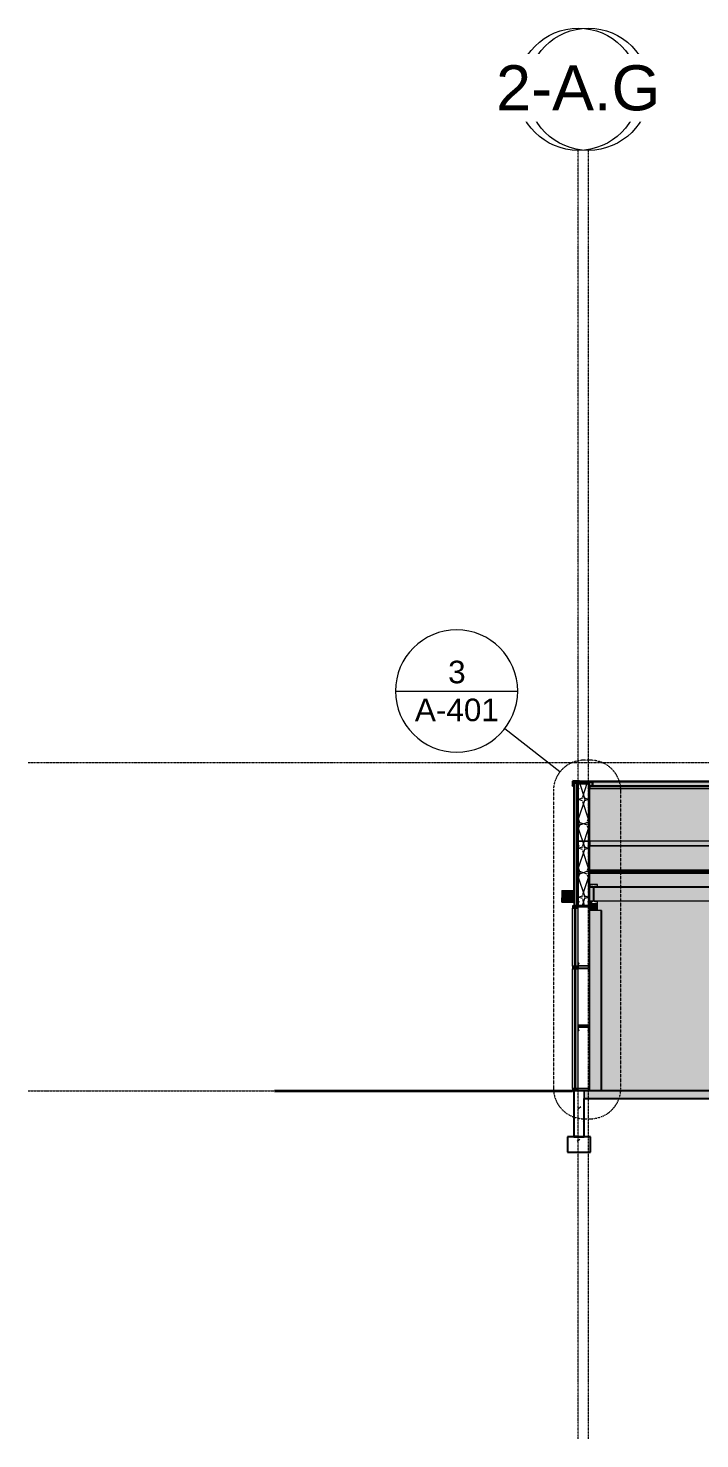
# Model space of a CAD drawing. Header units: inches. Extents: x -23227 to -2744, y -314 to 853.
# Drawn here: x -23227 to -22700, y -273 to 835 of the extents above; entities that cross this region are included whole.
import ezdxf

# ---------------------------------------------------------------- set-up
doc = ezdxf.new("R2010")
doc.units = ezdxf.units.IN
doc.header["$MEASUREMENT"] = 0
for name, pattern in [('Dash Dot 3_16_', [0.3125, 0.1875, -0.0625, 0, -0.0625]), ('Grid Line 1_2_', [0.875, 0.5, -0.125, 0.125, -0.125]), ('Grid Line 1_2__2_', [0.875, 0.5, -0.125, 0.125, -0.125])]:
    doc.linetypes.add(name, pattern=pattern)
for name, color, linetype, lineweight in [('A-ANNO-SYMB', 150, 'Continuous', 9), ('A-CLNG', 13, 'Continuous', 9), ('A-CLNG-PATT', 13, 'Continuous', 9), ('A-FLOR', 192, 'Continuous', 9), ('A-FLOR-LEVL', 51, 'Continuous', 9), ('A-FLOR-MCUT', 51, 'Continuous', 9), ('A-GLAZ-CURT', 52, 'Continuous', 9), ('A-GLAZ-CWMG', 51, 'Continuous', 9), ('A-ROOF', 132, 'Continuous', 9), ('A-ROOF-OTLN', 132, 'Continuous', 9), ('A-WALL', 113, 'Continuous', 9), ('A-WALL-PATT', 111, 'Continuous', 25), ('C-TOPO', 7, 'Continuous', 9), ('I-WALL', 2, 'Continuous', 9), ('L-SITE-WALL', 31, 'Continuous', 9), ('S-BEAM', 12, 'Continuous', 9), ('S-COLS', 52, 'Continuous', 9), ('S-FNDN', 32, 'Continuous', 9), ('S-GRID', 1, 'Continuous', 9), ('S-GRID-IDEN', 1, 'Continuous', 9)]:
    doc.layers.add(name, color=color, linetype=linetype, lineweight=lineweight)
doc.styles.add('Arial_1', font='arial.ttf', dxfattribs={"height": 35.407186})
doc.styles.add('Arial_2', font='arial.ttf', dxfattribs={"height": 17.703593})
pattern_1 = [(50, (-21811.89, 94.61), (55.0854, -4.8198), [5.76, -63.36]), (355, (-21811.89, 94.61), (-10.6557, 57.7685), [4.608, -50.688]), (100.451, (-21807.3, 94.21), (44.4295, 52.9487), [4.895, -53.848]), (46.184, (-21811.89, 109.97), (81.9644, -12.712), [8.64, -95.04]), (96.636, (-21805.06, 108.91), (71.7815, 74.8124), [7.343, -80.772]), (351.184, (-21811.89, 109.97), (71.782, 74.8124), [6.912, -76.032]), (21, (-21804.21, 106.13), (45.842, -30.9215), [5.76, -63.36]), (326, (-21804.21, 106.13), (18.687, 55.6915), [4.608, -50.688]), (71.451, (-21800.39, 103.553), (64.529, 24.77), [4.895, -53.848]), (37.5, (-21811.89, 94.61), (0.9339, 25.5668), [2.534, -47.539, 2.534, -48.922, -50.88]), (37.5, (-21811.89, 94.61), (0.9339, 25.5668), [-101.53, 2.534, -48.346]), (7.5, (-21811.89, 94.61), (20.20404, 30.2913), [2.534, -26.803, 2.534, -46.387, -19.392]), (7.5, (-21811.89, 94.61), (20.20404, 30.2913), [-78.259, 2.534, -16.858]), (327.5, (-21829.017, 94.61), (40.9978, -1.7324), [2.534, -16.666, 2.534, -57.37, -79.488]), (327.5, (-21829.017, 94.61), (40.9978, -1.7324), [-79.104, 2.534, -76.954]), (317.5, (-21836.697, 94.61), (44.7889, 7.6878), [2.534, -22.426, 2.534, -37.248, -56.448]), (317.5, (-21836.697, 94.61), (44.7889, 7.6878), [-64.742, 2.534, -53.914])]
pattern_2 = [(161.57, (-21810.93, 95.57), (-7.6802237, -0.0009796), [0, -54.643, 6.067, 0]), (18.43, (-21812.85, 95.57), (-7.6802237, 0.0009796), [0, -54.643, 6.067, 0]), (108.43, (-21810.93, 95.57), (3.838295, -19.2013653), [18.211, -42.499]), (71.57, (-21812.85, 95.57), (3.838295, 19.2013653), [18.211, -42.499])]
pattern_3 = [(45, (-21811.89, 94.61), (-19.007, 19.007), []), (45, (-21811.89, 123.41), (-19.007, 19.007), [])]

# ---------------------------------------------------------------- blocks, each defined once
blk = doc.blocks.new('Locker Rooms and Restrooms_rvt-1-Section 15')
at = {"layer": 'A-FLOR-LEVL', "linetype": 'Grid Line 1_2__2_'}
blk.add_line((-23227.4, 0), (-20361.6, 0), dxfattribs=at)
blk = doc.blocks.new('Struct_Xcel_Sports Complex_rvt-1-Section 15')
at = {"layer": 'A-FLOR'}
blk.add_hatch(color=254, dxfattribs=at).paths.add_polyline_path([(-22790.8, -6), (-20899.6, -6), (-20899.6, 0), (-22790.8, 0), (-22790.8, -1.6)], flags=0)
at = {"layer": 'A-WALL-PATT', "lineweight": 9}
h = blk.add_hatch(dxfattribs=at)
h.set_pattern_fill('FP_8', color=250, style=0, pattern_type=2)
h.set_pattern_definition(pattern_1)
h.paths.add_polyline_path([(-22790.8, -36), (-22790.8, 0), (-22798.8, 0), (-22798.8, -36)], flags=0)
at = {"layer": 'S-FNDN'}
h = blk.add_hatch(dxfattribs=at)
h.set_pattern_fill('FP_8', color=256, style=0, pattern_type=2)
h.set_pattern_definition(pattern_1)
h.paths.add_polyline_path([(-22803.8, -48), (-22785.8, -48), (-22785.8, -36), (-22803.8, -36)], flags=0)
at = {"layer": 'A-FLOR', "color": 10, "lineweight": 25}
for p, q in [((-20899.6, 0), (-22790.8, 0)), ((-22790.8, -6), (-20899.6, -6))]:
    blk.add_line(p, q, dxfattribs=at)
at = {"layer": 'A-FLOR-MCUT', "color": 250}
blk.add_line((-22790.8, 0), (-22790.8, -6), dxfattribs=at)
at = {"layer": 'A-WALL', "color": 250}
blk.add_line((-22790.8, -6), (-22790.8, 0), dxfattribs=at)
at = {"layer": 'L-SITE-WALL', "color": 10, "lineweight": 25}
for p, q in [((-22790.8, 0), (-22798.8, 0)), ((-22798.8, 0), (-22798.8, -36)), ((-22790.8, -36), (-22790.8, -6)), ((-22798.8, -36), (-22790.8, -36))]:
    blk.add_line(p, q, dxfattribs=at)
at = {"layer": 'S-FNDN', "color": 10, "lineweight": 25}
for p, q in [((-22785.8, -36), (-22803.8, -36)), ((-22803.8, -36), (-22803.8, -48)), ((-22785.8, -48), (-22785.8, -36)), ((-22803.8, -48), (-22785.8, -48))]:
    blk.add_line(p, q, dxfattribs=at)
blk = doc.blocks.new('Girt_C - 8_D-1253505-Section 15')
at = {"layer": 'S-BEAM'}
h = blk.add_hatch(color=256, dxfattribs=at)
h.paths.add_polyline_path([(-22794.7, 47.6), (-22794.7, 47.7), (-22795.2, 48.1), (-22795.2, 51.4), (-22795.3, 51.4), (-22795.3, 48.1)], flags=0)
h.paths.add_polyline_path([(-22787.9, 47.6), (-22787.3, 48.1), (-22787.3, 51.4), (-22787.4, 51.4), (-22787.4, 48.1), (-22787.9, 47.7)], flags=0)
h.paths.add_polyline_path([(-22795.1, 51.4), (-22787.5, 51.4), (-22787.5, 51.6), (-22795.1, 51.6)], flags=0)
at = {"layer": 'S-BEAM', "lineweight": 15}
for p, q in [((-22795.3, 51.4), (-22795.3, 48.1)), ((-22795.3, 48.1), (-22794.7, 47.6)), ((-22795.2, 48.1), (-22795.2, 51.4)), ((-22794.7, 47.7), (-22795.2, 48.1)), ((-22787.5, 51.6), (-22795.1, 51.6)), ((-22795.1, 51.4), (-22787.5, 51.4)), ((-22794.7, 47.6), (-22794.7, 47.7)), ((-22787.4, 48.1), (-22787.9, 47.7)), ((-22787.9, 47.6), (-22787.3, 48.1)), ((-22787.9, 47.7), (-22787.9, 47.6)), ((-22787.4, 51.4), (-22787.4, 48.1)), ((-22787.3, 48.1), (-22787.3, 51.4))]:
    blk.add_line(p, q, dxfattribs=at)
for centre, radius, start, end in [((-22795.1, 51.4), 0.188, 90, 180), ((-22795.1, 51.4), 0.0782, 90, 176.9576), ((-22787.5, 51.4), 0.188, 0, 90), ((-22787.5, 51.4), 0.0782, 2.1227, 90)]:
    blk.add_arc(centre, radius, start, end, dxfattribs=at)
blk = doc.blocks.new('Girt_C - 8_D-1253506-Section 15')
at = {"layer": 'S-BEAM'}
h = blk.add_hatch(dxfattribs=at)
h.set_pattern_fill('FP_1', color=256, style=0, pattern_type=2)
h.set_pattern_definition(pattern_3)
h.paths.add_polyline_path([(-22795.1, 96.3), (-22787.5, 96.3), (-22787.5, 96.4), (-22795.1, 96.4)], flags=0)
h.paths.add_polyline_path([(-22787.4, 96.5), (-22787.3, 96.5), (-22787.3, 99.8), (-22787.9, 100.3), (-22787.9, 100.2), (-22787.4, 99.8)], flags=0)
h.paths.add_polyline_path([(-22795.2, 96.5), (-22795.2, 99.8), (-22794.7, 100.2), (-22794.7, 100.3), (-22795.3, 99.8), (-22795.3, 96.5)], flags=0)
at = {"layer": 'S-BEAM', "lineweight": 15}
for p, q in [((-22794.7, 100.3), (-22795.3, 99.8)), ((-22795.3, 99.8), (-22795.3, 96.5)), ((-22795.2, 99.8), (-22794.7, 100.2)), ((-22795.2, 96.5), (-22795.2, 99.8)), ((-22794.7, 100.2), (-22794.7, 100.3)), ((-22787.3, 99.8), (-22787.9, 100.3)), ((-22787.9, 100.3), (-22787.9, 100.2)), ((-22787.9, 100.2), (-22787.4, 99.8)), ((-22787.4, 99.8), (-22787.4, 96.5)), ((-22787.3, 96.5), (-22787.3, 99.8)), ((-22787.5, 96.4), (-22795.1, 96.4)), ((-22795.1, 96.3), (-22787.5, 96.3))]:
    blk.add_line(p, q, dxfattribs=at)
for centre, radius, start, end in [((-22795.1, 96.5), 0.188, 180, 270), ((-22795.1, 96.5), 0.0782, 182.1227, 270), ((-22787.5, 96.5), 0.188, 270, 0), ((-22787.5, 96.5), 0.0782, 270, 356.9576)]:
    blk.add_arc(centre, radius, start, end, dxfattribs=at)
blk = doc.blocks.new('W-Wide Flange - 1_-5_-1341919-Section 15')
at = {"layer": 'S-BEAM'}
h = blk.add_hatch(dxfattribs=at)
h.set_pattern_fill('FP_1', color=256, style=0, pattern_type=2)
h.set_pattern_definition(pattern_3)
h.paths.add_polyline_path([(-22780.3, 147.2), (-22780.3, 148.6), (-22782.3, 148.6), (-22782.6, 148.8), (-22782.8, 149.1), (-22782.9, 149.5), (-22782.9, 160.2), (-22782.7, 160.5), (-22782.4, 160.8), (-22782, 160.9), (-22780.3, 160.9), (-22780.3, 162.2), (-22786.3, 162.2), (-22786.3, 160.9), (-22784.4, 160.8), (-22784, 160.7), (-22783.8, 160.4), (-22783.7, 160), (-22783.7, 149.3), (-22783.9, 148.9), (-22784.2, 148.7), (-22784.6, 148.6), (-22786.3, 148.6), (-22786.3, 147.2), (-22782.3, 147.2)], flags=0)
for points in [[(-22780.3, 141.8), (-22780.3, 147.2), (-22786.3, 147.2), (-22786.3, 141.8), (-22782.3, 141.8)], [(-22783.7, 149.1), (-22783.7, 149.5), (-22783.8, 149.2)], [(-22782.9, 149.1), (-22782.8, 149.3), (-22782.9, 149.2)]]:
    blk.add_hatch(color=256, dxfattribs=at).paths.add_polyline_path(points, flags=0)
at = {"layer": 'S-BEAM', "lineweight": 15}
for p, q in [((-22780.3, 162.2), (-22786.3, 162.2)), ((-22786.3, 162.2), (-22786.3, 160.9)), ((-22786.3, 160.9), (-22784.6, 160.9)), ((-22783.7, 160), (-22783.7, 149.5)), ((-22782.9, 149.5), (-22782.9, 160)), ((-22782, 160.9), (-22780.3, 160.9)), ((-22780.3, 160.9), (-22780.3, 162.2)), ((-22784.6, 148.6), (-22786.3, 148.6)), ((-22786.3, 148.6), (-22786.3, 147.2)), ((-22786.3, 147.2), (-22780.3, 147.2)), ((-22780.3, 148.6), (-22782, 148.6)), ((-22780.3, 147.2), (-22780.3, 148.6))]:
    blk.add_line(p, q, dxfattribs=at)
at = {"layer": 'S-BEAM'}
for p, q in [((-22786.3, 141.8), (-22786.3, 147.2)), ((-22780.3, 141.8), (-22780.3, 147.2))]:
    blk.add_line(p, q, dxfattribs=at)
at = {"layer": 'S-BEAM', "lineweight": 15, "flags": 128}
for points in [[(-22784.6, 160.9), (-22784.4, 160.8), (-22784.2, 160.8), (-22784, 160.7), (-22783.9, 160.5), (-22783.8, 160.4), (-22783.7, 160.2), (-22783.7, 160)], [(-22782.9, 160), (-22782.9, 160.2), (-22782.8, 160.4), (-22782.7, 160.5), (-22782.6, 160.7), (-22782.4, 160.8), (-22782.2, 160.8), (-22782, 160.9)], [(-22783.7, 149.5), (-22783.7, 149.3), (-22783.8, 149.1), (-22783.9, 148.9), (-22784, 148.8), (-22784.2, 148.7), (-22784.4, 148.6), (-22784.6, 148.6)], [(-22782, 148.6), (-22782.2, 148.6), (-22782.4, 148.7), (-22782.6, 148.8), (-22782.7, 148.9), (-22782.8, 149.1), (-22782.9, 149.3), (-22782.9, 149.5)]]:
    blk.add_lwpolyline(points, dxfattribs=at)
blk = doc.blocks.new('Girt_C - 8_D-1355455-Section 15')
at = {"layer": 'S-BEAM'}
h = blk.add_hatch(color=256, dxfattribs=at)
h.paths.add_polyline_path([(-22353.2, 237.8), (-22352.6, 237.8), (-22352.6, 240), (-22353.2, 239.5), (-22541.1, 239.5), (-22541.1, 237.8), (-22354.8, 237.8)], flags=0)
h.paths.add_polyline_path([(-22545, 237.8), (-22545, 237.8), (-22545, 239.5), (-22786.1, 239.5), (-22786.1, 237.8), (-22549.9, 237.8)], flags=0)
h = blk.add_hatch(color=256, dxfattribs=at)
h.paths.add_polyline_path([(-22375.6, 237.3), (-22352.6, 237.3), (-22352.6, 237.8), (-22541.1, 237.8), (-22541.1, 237.3), (-22414.3, 237.3)], flags=0)
h.paths.add_polyline_path([(-22545, 237.3), (-22545, 237.3), (-22545, 237.8), (-22786.1, 237.8), (-22786.1, 237.3), (-22549.9, 237.3)], flags=0)
for p, q in [((-22786.1, 237.8), (-22786.1, 239.5)), ((-22786.1, 237.3), (-22786.1, 237.8)), ((-22786.1, 237.8), (-22545, 237.8)), ((-22545, 237.3), (-22786.1, 237.3)), ((-22541.1, 237.8), (-22352.6, 237.8)), ((-22352.6, 237.3), (-22541.1, 237.3)), ((-22352.6, 241.3), (-22352.6, 241.1)), ((-22352.6, 241.1), (-22352.6, 237.8)), ((-22352.6, 237.8), (-22352.6, 237.3))]:
    blk.add_line(p, q, dxfattribs=at)
blk = doc.blocks.new('Girt_C - 8_D-1253513-Section 15')
at = {"layer": 'S-BEAM', "lineweight": 15}
for p, q in [((-22795.3, 241.1), (-22795.3, 237.8)), ((-22795.3, 237.8), (-22794.7, 237.3)), ((-22795.2, 237.8), (-22795.2, 241.1)), ((-22794.7, 237.4), (-22795.2, 237.8)), ((-22787.5, 241.3), (-22795.1, 241.3)), ((-22795.1, 241.2), (-22787.5, 241.2)), ((-22794.7, 237.3), (-22794.7, 237.4)), ((-22787.4, 237.8), (-22787.9, 237.4)), ((-22787.9, 237.3), (-22787.3, 237.8)), ((-22787.9, 237.4), (-22787.9, 237.3)), ((-22787.4, 241.1), (-22787.4, 237.8)), ((-22787.3, 237.8), (-22787.3, 241.1))]:
    blk.add_line(p, q, dxfattribs=at)
for centre, radius, start, end in [((-22795.1, 241.1), 0.188, 90, 180), ((-22795.1, 241.1), 0.0782, 90, 177.8773), ((-22787.5, 241.1), 0.188, 0, 90), ((-22787.5, 241.1), 0.0782, 3.0424, 90)]:
    blk.add_arc(centre, radius, start, end, dxfattribs=at)
blk = doc.blocks.new('Girt_C - 8_D-1253527-Section 15')
at = {"layer": 'S-BEAM'}
h = blk.add_hatch(dxfattribs=at)
h.set_pattern_fill('FP_1', color=256, style=0, pattern_type=2)
h.set_pattern_definition(pattern_3)
h.paths.add_polyline_path([(-22787.5, 144.7), (-22787.5, 144.8), (-22795.1, 144.8), (-22795.1, 144.7)], flags=0)
h.paths.add_polyline_path([(-22795.2, 144.9), (-22795.2, 148.1), (-22794.7, 148.6), (-22794.7, 148.7), (-22795.3, 148.2), (-22795.3, 144.9)], flags=0)
h.paths.add_polyline_path([(-22787.4, 144.9), (-22787.3, 144.9), (-22787.3, 148.2), (-22787.9, 148.7), (-22787.9, 148.6), (-22787.4, 148.1), (-22787.4, 144.9)], flags=0)
at = {"layer": 'S-BEAM', "lineweight": 15}
for p, q in [((-22794.7, 148.7), (-22795.3, 148.2)), ((-22795.3, 148.2), (-22795.3, 144.9)), ((-22795.2, 148.1), (-22794.7, 148.6)), ((-22795.2, 144.9), (-22795.2, 148.1)), ((-22787.5, 144.8), (-22795.1, 144.8)), ((-22795.1, 144.7), (-22787.5, 144.7)), ((-22794.7, 148.6), (-22794.7, 148.7)), ((-22787.3, 148.2), (-22787.9, 148.7)), ((-22787.9, 148.7), (-22787.9, 148.6)), ((-22787.9, 148.6), (-22787.4, 148.1)), ((-22787.4, 148.1), (-22787.4, 144.9)), ((-22787.3, 144.9), (-22787.3, 148.2))]:
    blk.add_line(p, q, dxfattribs=at)
for centre, radius, start, end in [((-22795.1, 144.9), 0.187, 180, 270), ((-22795.1, 144.9), 0.0782, 183.0424, 270), ((-22787.5, 144.9), 0.0782, 270, 357.8773), ((-22787.5, 144.9), 0.188, 270, 0)]:
    blk.add_arc(centre, radius, start, end, dxfattribs=at)
blk = doc.blocks.new('Girt_C - 8_D-V6-Section 15')
at = {"layer": 'S-BEAM', "lineweight": 15}
for p, q in [((-22795.3, 196.1), (-22795.3, 192.8)), ((-22795.3, 192.8), (-22794.7, 192.3)), ((-22795.2, 192.8), (-22795.2, 196.1)), ((-22794.7, 192.4), (-22795.2, 192.8)), ((-22787.5, 196.3), (-22795.1, 196.3)), ((-22795.1, 196.2), (-22787.5, 196.2)), ((-22794.7, 192.3), (-22794.7, 192.4)), ((-22787.4, 192.8), (-22787.9, 192.4)), ((-22787.9, 192.3), (-22787.3, 192.8)), ((-22787.9, 192.4), (-22787.9, 192.3)), ((-22787.4, 196.1), (-22787.4, 192.8)), ((-22787.3, 192.8), (-22787.3, 196.1))]:
    blk.add_line(p, q, dxfattribs=at)
for centre, radius, start, end in [((-22795.1, 196.1), 0.188, 90, 180), ((-22795.1, 196.1), 0.0782, 90, 177.8773), ((-22787.5, 196.1), 0.188, 0, 90), ((-22787.5, 196.1), 0.0782, 3.0424, 90)]:
    blk.add_arc(centre, radius, start, end, dxfattribs=at)
blk = doc.blocks.new('Girt_C - 8_D-V7-Section 15')
at = {"layer": 'S-BEAM'}
h = blk.add_hatch(color=256, dxfattribs=at)
h.paths.add_polyline_path([(-22375.6, 196.1), (-22352.6, 196.1), (-22352.6, 196.3), (-22425.5, 196.3), (-22425.5, 196.1), (-22414.3, 196.1)], flags=0)
h.paths.add_polyline_path([(-22549.9, 196.1), (-22545, 196.2), (-22545, 196.3), (-22786.1, 196.3), (-22786.1, 196.1), (-22569.2, 196.1)], flags=0)
h.paths.add_polyline_path([(-22485, 196.1), (-22485, 196.3), (-22541.1, 196.2), (-22541.1, 196.1), (-22491.8, 196.1)], flags=0)
h = blk.add_hatch(color=256, dxfattribs=at)
h.paths.add_polyline_path([(-22375.6, 192.8), (-22352.6, 192.8), (-22352.6, 196.1), (-22425.5, 196.1), (-22425.5, 192.8), (-22414.3, 192.8)], flags=0)
h.paths.add_polyline_path([(-22545, 192.8), (-22545, 196.1), (-22786.1, 196.1), (-22786.1, 192.8), (-22545, 192.8)], flags=0)
h.paths.add_polyline_path([(-22541.1, 192.8), (-22485, 192.8), (-22485, 196.1), (-22541.1, 196.1), (-22541.1, 193.7)], flags=0)
h = blk.add_hatch(color=256, dxfattribs=at)
h.paths.add_polyline_path([(-22352.6, 192.3), (-22352.6, 192.8), (-22425.5, 192.8), (-22425.5, 192.3), (-22356.2, 192.3)], flags=0)
h.paths.add_polyline_path([(-22545, 192.3), (-22545, 192.3), (-22545, 192.8), (-22786.1, 192.8), (-22786.1, 192.3), (-22549.9, 192.3)], flags=0)
h.paths.add_polyline_path([(-22541.1, 192.3), (-22485, 192.3), (-22485, 192.8), (-22541.1, 192.8)], flags=0)
for p, q in [((-22545, 196.3), (-22786.1, 196.3)), ((-22786.1, 196.1), (-22786.1, 196.3)), ((-22786.1, 192.8), (-22786.1, 196.1)), ((-22786.1, 192.3), (-22786.1, 192.8)), ((-22786.1, 192.8), (-22545, 192.8)), ((-22545, 192.3), (-22786.1, 192.3)), ((-22485, 196.3), (-22541.1, 196.3)), ((-22541.1, 192.8), (-22485, 192.8)), ((-22485, 192.3), (-22541.1, 192.3)), ((-22352.6, 196.3), (-22425.5, 196.3)), ((-22425.5, 192.8), (-22352.6, 192.8)), ((-22352.6, 192.3), (-22425.5, 192.3)), ((-22352.6, 196.3), (-22352.6, 196.1)), ((-22352.6, 196.1), (-22352.6, 192.8)), ((-22352.6, 192.8), (-22352.6, 192.3))]:
    blk.add_line(p, q, dxfattribs=at)
blk = doc.blocks.new('Rectangular Mullion - Exterior 2_ x 4_5_-1142352-Section 15')
at = {"layer": 'A-GLAZ-CWMG'}
h = blk.add_hatch(color=256, dxfattribs=at)
h.paths.add_polyline_path([(-22799.9, 98), (-22798.2, 98), (-22798.2, 143.5), (-22799.9, 143.5), (-22799.9, 115.6)], flags=0)
h.paths.add_polyline_path([(-22797.2, 98), (-22795.4, 98), (-22795.4, 143.5), (-22797.2, 143.5), (-22797.2, 115.6)], flags=0)
blk.add_hatch(color=256, dxfattribs=at).paths.add_polyline_path([(-22797.2, 98), (-22797.2, 143.5), (-22798.2, 143.5), (-22798.2, 98)], flags=0)
for p, q in [((-22799.9, 143.5), (-22798.2, 143.5)), ((-22799.9, 98), (-22799.9, 143.5)), ((-22798.2, 143.5), (-22797.2, 143.5)), ((-22797.2, 143.5), (-22795.4, 143.5)), ((-22795.4, 98), (-22795.4, 143.5))]:
    blk.add_line(p, q, dxfattribs=at)
blk = doc.blocks.new('Rectangular Mullion - Exterior 2_ x 4_5_-1142353-Section 15')
at = {"layer": 'A-GLAZ-CWMG'}
h = blk.add_hatch(color=256, dxfattribs=at)
h.paths.add_polyline_path([(-22799.9, 2), (-22798.2, 2), (-22798.2, 96), (-22799.9, 96), (-22799.9, 76.6)], flags=0)
h.paths.add_polyline_path([(-22795.4, 2), (-22795.4, 96), (-22797.2, 96), (-22797.2, 2)], flags=0)
blk.add_hatch(color=256, dxfattribs=at).paths.add_polyline_path([(-22798.2, 2), (-22797.2, 2), (-22797.2, 96), (-22798.2, 96), (-22798.2, 76.6)], flags=0)
for p, q in [((-22799.9, 2), (-22799.9, 96)), ((-22795.4, 2), (-22795.4, 96)), ((-22798.2, 2), (-22799.9, 2)), ((-22797.2, 2), (-22798.2, 2)), ((-22795.4, 2), (-22797.2, 2))]:
    blk.add_line(p, q, dxfattribs=at)
blk = doc.blocks.new('Rectangular Mullion - Exterior 2_ x 4_5_-1060761-Section 15')
at = {"layer": 'A-GLAZ-CWMG'}
blk.add_hatch(color=256, dxfattribs=at).paths.add_polyline_path([(-22799.9, 143.5), (-22795.4, 143.5), (-22795.4, 145.5), (-22799.9, 145.5), (-22799.9, 144.9)], flags=0)
at = {"layer": 'A-GLAZ-CWMG', "lineweight": 13}
for p, q in [((-22799.9, 145.5), (-22799.9, 143.5)), ((-22795.4, 145.5), (-22799.9, 145.5)), ((-22795.4, 143.5), (-22795.4, 145.5)), ((-22799.9, 143.5), (-22795.4, 143.5))]:
    blk.add_line(p, q, dxfattribs=at)
blk = doc.blocks.new('System Panel - Exterior Glazing-827454-Section 15')
at = {"layer": 'A-GLAZ-CURT', "transparency": 33554649}
blk.add_hatch(color=256, dxfattribs=at).paths.add_polyline_path([(-22797.2, 2), (-22797.2, 96), (-22798.2, 96), (-22798.2, 2)], flags=0)
at = {"layer": 'A-GLAZ-CURT'}
for p, q in [((-22798.2, 96), (-22798.2, 2)), ((-22797.2, 96), (-22798.2, 96)), ((-22798.2, 96), (-22798.2, 2)), ((-22797.2, 96), (-22798.2, 96)), ((-22797.2, 2), (-22797.2, 96)), ((-22797.2, 2), (-22797.2, 96)), ((-22798.2, 2), (-22797.2, 2)), ((-22798.2, 2), (-22797.2, 2))]:
    blk.add_line(p, q, dxfattribs=at)
blk = doc.blocks.new('System Panel - Exterior Glazing-1142349-Section 15')
at = {"layer": 'A-GLAZ-CURT', "transparency": 33554649}
blk.add_hatch(color=256, dxfattribs=at).paths.add_polyline_path([(-22798.2, 98), (-22797.2, 98), (-22797.2, 143.5), (-22798.2, 143.5), (-22798.2, 115.6)], flags=0)
at = {"layer": 'A-GLAZ-CURT'}
for p, q in [((-22798.2, 143.5), (-22798.2, 98)), ((-22797.2, 143.5), (-22798.2, 143.5)), ((-22798.2, 143.5), (-22798.2, 98)), ((-22797.2, 143.5), (-22798.2, 143.5)), ((-22797.2, 98), (-22797.2, 143.5)), ((-22797.2, 98), (-22797.2, 143.5)), ((-22798.2, 98), (-22797.2, 98)), ((-22798.2, 98), (-22797.2, 98))]:
    blk.add_line(p, q, dxfattribs=at)
blk = doc.blocks.new('Rectangular Mullion - Exterior 2_ x 4_5_-1060760-Section 15')
at = {"layer": 'A-GLAZ-CWMG'}
blk.add_hatch(color=256, dxfattribs=at).paths.add_polyline_path([(-22799.9, 0), (-22795.4, 0), (-22795.4, 2), (-22799.9, 2)], flags=0)
at = {"layer": 'A-GLAZ-CWMG', "lineweight": 13}
for p, q in [((-22799.9, 2), (-22799.9, 0)), ((-22795.4, 2), (-22799.9, 2)), ((-22799.9, 0), (-22795.4, 0)), ((-22795.4, 0), (-22795.4, 2))]:
    blk.add_line(p, q, dxfattribs=at)
blk = doc.blocks.new('Rectangular Mullion - Exterior 2_ x 4_5_-1140453-Section 15')
at = {"layer": 'A-GLAZ-CWMG'}
blk.add_hatch(color=256, dxfattribs=at).paths.add_polyline_path([(-22799.9, 96), (-22795.4, 96), (-22795.4, 98), (-22799.9, 98), (-22799.9, 96.1)], flags=0)
at = {"layer": 'A-GLAZ-CWMG', "lineweight": 13}
for p, q in [((-22799.9, 98), (-22799.9, 96)), ((-22795.4, 98), (-22799.9, 98)), ((-22799.9, 96), (-22795.4, 96)), ((-22795.4, 96), (-22795.4, 98))]:
    blk.add_line(p, q, dxfattribs=at)
blk = doc.blocks.new('Section - Callout Head-19020-Section 15')
at = {"layer": 'A-ANNO-SYMB'}
blk.add_line((-22938.9, 314.1), (-22842.9, 314.1), dxfattribs=at)
for start, end in [(0, 180), (180, 360)]:
    blk.add_arc((-22890.9, 314.1), 48, start, end, dxfattribs=at)
blk = doc.blocks.new('Grid - Grid Head - Circle-14747-Section 15')
at = {"layer": 'S-GRID-IDEN'}
blk.add_circle((-21143.8, 786.7), 48, dxfattribs=at)

msp = doc.modelspace()

# ---------------------------------------------------------------- hatches: boundary and pattern name
at = {"layer": 'A-CLNG-PATT'}
h = msp.add_hatch(dxfattribs=at)
h.set_pattern_fill('FP_3', color=256, style=0, pattern_type=2)
h.set_pattern_definition(pattern_2)
h.paths.add_polyline_path([(-21872.01223, 160.3484), (-20900.30281, 160.3484), (-20900.30281, 171.60816), (-22786.55281, 171.60816), (-22786.55281, 160.3484), (-21891.3791, 160.3484)], flags=0)
at = {"layer": 'A-CLNG-PATT', "lineweight": 5}
h = msp.add_hatch(color=256, dxfattribs=at)
h.paths.add_polyline_path([(-20907.55281, 144.98242), (-20907.55281, 145.44076), (-20905.55281, 145.44076), (-20905.55281, 148.57872), (-20903.61977, 148.60106), (-20903.2629, 148.77306), (-20903.01412, 149.08822), (-20903.01595, 160.3484), (-21143.34551, 160.3484), (-21143.33985, 145.63867), (-21138.80281, 145.63867), (-21138.80281, 145.05208), (-20908.05281, 144.98242)], flags=0)
h.paths.add_polyline_path([(-22103.80281, 145.05208), (-21872.55281, 145.05208), (-21872.55281, 145.63867), (-21868.01576, 145.66098), (-21868.01595, 160.3484), (-22108.34551, 160.3484), (-22108.33985, 145.63867), (-22103.80281, 145.63867)], flags=0)
h.paths.add_polyline_path([(-22356.05281, 145.05208), (-22356.05281, 145.65951), (-22350.51576, 145.68178), (-22350.51595, 160.3484), (-22542.59551, 160.3484), (-22542.59151, 149.27409), (-22540.67781, 149.27409), (-22540.67781, 145.63867), (-22538.05281, 145.63867), (-22538.05281, 145.05208), (-22356.1841, 145.05208)], flags=0)
h.paths.add_polyline_path([(-21484.67473, 145.05208), (-21390.05281, 145.05208), (-21390.05281, 145.63867), (-21385.51576, 145.66098), (-21385.51595, 160.3484), (-21524.67781, 160.3484), (-21524.67781, 145.05208), (-21523.40848, 145.05208)], flags=0)
h.paths.add_polyline_path([(-21380.05281, 145.05208), (-21148.80281, 145.05208), (-21148.80281, 145.63867), (-21144.26576, 145.66098), (-21144.26595, 160.3484), (-21384.59551, 160.3484), (-21384.58985, 145.63867), (-21380.05281, 145.63867)], flags=0)
h.paths.add_polyline_path([(-21529.42781, 145.05208), (-21529.42781, 160.3484), (-21625.84551, 160.3484), (-21625.83985, 145.63867), (-21621.30281, 145.63867), (-21621.30281, 145.05208), (-21562.14223, 145.05208)], flags=0)
h.paths.add_polyline_path([(-21862.55281, 145.05208), (-21631.30281, 145.05208), (-21631.30281, 145.63867), (-21626.76576, 145.66098), (-21626.76595, 160.3484), (-21867.09551, 160.3484), (-21867.08985, 145.63867), (-21862.55281, 145.63867)], flags=0)
h.paths.add_polyline_path([(-22344.05281, 145.05208), (-22113.80281, 145.05208), (-22113.80281, 145.63867), (-22109.26576, 145.66098), (-22109.26595, 160.3484), (-22349.59551, 160.3484), (-22349.58985, 145.65951), (-22344.05281, 145.65951)], flags=0)
h.paths.add_polyline_path([(-20900.30281, 148.57872), (-20900.30281, 160.3484), (-20902.09551, 160.3484), (-20902.03292, 148.9926), (-20901.84272, 148.77306), (-20901.48585, 148.60106), (-20901.28781, 148.57872)], flags=0)
h.paths.add_polyline_path([(-22695.10441, 149.19596), (-22543.51411, 149.27409), (-22543.51595, 160.3484), (-22782.84551, 160.3484), (-22782.83967, 149.19596), (-22704.78785, 149.19596)], flags=0)
h.paths.add_polyline_path([(-22783.76595, 149.19596), (-22783.76399, 149.27128), (-22783.76595, 160.3484), (-22786.55281, 160.3484), (-22786.55281, 149.19596)], flags=0)
at = {"layer": 'A-ROOF'}
msp.add_hatch(color=256, dxfattribs=at).paths.add_polyline_path([(-20890.55281, 171.23837), (-20889.05281, 171.23837), (-20889.05281, 173.2401), (-22425.46739, 173.2401), (-22425.46739, 173.00096), (-22484.96739, 173.00096), (-22484.96739, 173.2401), (-22786.55281, 173.2401), (-22786.55281, 171.23837), (-20891.55281, 171.23837)], flags=0)
at = {"layer": 'A-ROOF', "lineweight": 5}
for points in [[(-22801.62223, 155.35156), (-22798.61531, 155.35156), (-22798.61531, 157.35329), (-22808.30281, 157.35329), (-22808.30281, 155.35156)], [(-22806.46395, 151.72656), (-22798.61531, 151.72656), (-22798.61531, 155.35156), (-22808.30281, 155.35156), (-22808.30281, 151.72656)]]:
    msp.add_hatch(color=256, dxfattribs=at).paths.add_polyline_path(points, flags=0)
at = {"layer": 'A-ROOF-OTLN', "lineweight": 5}
msp.add_hatch(color=256, dxfattribs=at).paths.add_polyline_path([(-22801.62223, 148.22656), (-22798.61531, 148.22656), (-22798.61531, 151.72656), (-22808.30281, 151.72656), (-22808.30281, 148.22656)], flags=0)
at = {"layer": 'A-WALL'}
msp.add_hatch(color=256, dxfattribs=at).paths.add_polyline_path([(-22800.07112, 239.45581), (-22799.55281, 239.97411), (-22799.55281, 243.43414), (-22784.17781, 242.62837), (-22784.17781, 239.97411), (-22784.11531, 240), (-22784.11531, 242.68768), (-22799.61531, 243.5), (-22799.61531, 240), (-22800.11531, 239.5)], flags=0)
at = {"layer": 'A-WALL', "lineweight": 5}
h = msp.add_hatch(color=256, dxfattribs=at)
h.paths.add_polyline_path([(-22799.05281, 242.68768), (-22785.30952, 242.68768), (-22799.05281, 243.40793), (-22799.05281, 242.90725)], flags=0)
h.paths.add_polyline_path([(-22352.67781, 242.68768), (-22337.24151, 243.5), (-22798.3586, 243.43414), (-22784.11531, 242.68768), (-22356.1841, 242.68768)], flags=0)
h = msp.add_hatch(color=256, dxfattribs=at)
h.paths.add_polyline_path([(-22799.05281, 240), (-22798.61531, 240), (-22798.61531, 241.75), (-22786.55281, 241.75), (-22786.55281, 240), (-22784.17781, 240), (-22784.17781, 242.62837), (-22786.55281, 242.68768), (-22799.05281, 242.62837)], flags=0)
h.paths.add_polyline_path([(-22724.15473, 240), (-22352.67781, 240), (-22352.67781, 242.68768), (-22784.11531, 242.62837), (-22784.11531, 240), (-22783.61531, 240)], flags=0)
h = msp.add_hatch(color=256, dxfattribs=at)
h.paths.add_polyline_path([(-22784.11531, 239.5), (-22783.7037, 239.5), (-22784.17781, 240), (-22786.55281, 239.97411), (-22786.55281, 239.5), (-22784.17781, 239.5)], flags=0)
h.paths.add_polyline_path([(-22724.15473, 239.5), (-22353.13362, 239.54419), (-22352.67781, 240), (-22784.08942, 239.97411), (-22783.61531, 239.5)], flags=0)
h.paths.add_polyline_path([(-22799.05281, 239.5), (-22798.61531, 239.5), (-22798.61531, 240), (-22799.05281, 240)], flags=0)
h = msp.add_hatch(color=256, dxfattribs=at)
h.paths.add_polyline_path([(-22783.6595, 239.45581), (-22783.7037, 239.5), (-22784.11531, 239.45581)], flags=0)
h.paths.add_polyline_path([(-22798.61531, 239.45581), (-22798.61531, 239.5), (-22799.05281, 239.45581)], flags=0)
at = {"layer": 'A-WALL-PATT', "lineweight": 9}
h = msp.add_hatch(dxfattribs=at)
h.set_pattern_fill('FP_2', color=256, style=0, pattern_type=2)
h.set_pattern_definition([(0, (-21811.89, 94.61), (0, 24), []), (90, (-21811.89, 94.61), (-24, 1e-15), [])])
h.paths.add_polyline_path([(-22795.80281, 145.75), (-22795.80281, 241.75), (-22796.80281, 241.75), (-22796.80281, 145.75)], flags=0)
h = msp.add_hatch(dxfattribs=at)
h.set_pattern_fill('FP_3', color=256, style=0, pattern_type=2)
h.set_pattern_definition(pattern_2)
h.paths.add_polyline_path([(-22787.30281, 145.75), (-22787.30281, 241.75), (-22795.30281, 241.75), (-22795.30281, 145.75), (-22791.93879, 145.75)], flags=0)
h = msp.add_hatch(dxfattribs=at)
h.set_pattern_fill('FP_4', color=256, style=0, pattern_type=2)
h.set_pattern_definition([(90, (-23337.58, 677.25), (-193, -193), [48, -145]), (180, (-23337.58, 677.25), (-2e-14, -193), [96.25, -96.75]), (270, (-23433.83, 725.25), (-193, -193), [48, -145]), (180, (-23337.58, 725.25), (-2e-14, -193), [96.25, -96.75]), (270, (-23434.08, 725.25), (-193, -193), [48, -145]), (180, (-23434.08, 725.25), (-2e-14, -193), [96.25, -96.75]), (90, (-23530.33, 677.25), (-193, -193), [48, -145]), (180, (-23434.08, 677.25), (-2e-14, -193), [96.25, -96.75]), (90, (-23385.58, 725.5), (-193, -193), [48, -145]), (180, (-23337.33, 725.5), (-2e-14, -193), [48.25, -144.75]), (180, (-23337.33, 773.5), (-2e-14, -193), [48.25, -144.75]), (90, (-23482.08, 725.5), (-193, -193), [48, -145]), (180, (-23385.83, 725.5), (-2e-14, -193), [96.25, -96.75]), (270, (-23385.83, 773.5), (-193, -193), [48, -145]), (180, (-23385.83, 773.5), (-2e-14, -193), [96.25, -96.75]), (180, (-23482.33, 725.5), (-2e-14, -193), [48, -145]), (270, (-23482.33, 773.5), (-193, -193), [48, -145]), (180, (-23482.33, 773.5), (-2e-14, -193), [48, -145]), (90, (-23337.58, 773.75), (-193, -193), [48, -145]), (180, (-23337.58, 773.75), (-2e-14, -193), [96.25, -96.75]), (270, (-23433.83, 821.75), (-193, -193), [48, -145]), (180, (-23337.58, 821.75), (-2e-14, -193), [96.25, -96.75]), (270, (-23434.08, 821.75), (-193, -193), [48, -145]), (180, (-23434.08, 821.75), (-2e-14, -193), [96.25, -96.75]), (270, (-23530.33, 821.75), (-193, -193), [48, -145]), (180, (-23434.08, 773.75), (-2e-14, -193), [96.25, -96.75]), (90, (-23385.58, 822), (-193, -193), [48, -145]), (180, (-23337.33, 822), (-2e-14, -193), [48.25, -144.75]), (180, (-23337.33, 870), (-2e-14, -193), [48.25, -144.75]), (90, (-23482.08, 822), (-193, -193), [48, -145]), (180, (-23385.83, 822), (-2e-14, -193), [96.25, -96.75]), (270, (-23385.83, 870), (-193, -193), [48, -145]), (180, (-23385.83, 870), (-2e-14, -193), [96.25, -96.75]), (180, (-23482.33, 822), (-2e-14, -193), [48, -145]), (270, (-23482.33, 870), (-193, -193), [48, -145]), (180, (-23482.33, 870), (-2e-14, -193), [48, -145])])
h.paths.add_polyline_path([(-22787.41219, 0), (-22786.55281, 0), (-22786.55281, 145.75), (-22787.30281, 145.75), (-22787.30281, 144.875), (-22787.41219, 144.91868), (-22787.41219, 145.75), (-22795.19344, 145.75), (-22795.19344, 144.8709), (-22795.30281, 144.91868), (-22795.30281, 145.75), (-22798.61531, 145.75), (-22798.61531, 145.5), (-22795.42781, 145.5), (-22795.42781, 0), (-22787.49028, 0)], flags=0)
h.paths.add_polyline_path([(-22794.72719, 47.57168), (-22795.30281, 48.10569), (-22795.30281, 51.36719), (-22795.19344, 51.37128), (-22795.11531, 48.04014), (-22794.65688, 47.65547)], flags=0)
h.paths.add_polyline_path([(-22787.87734, 47.5726), (-22787.94765, 47.65638), (-22787.41219, 48.10569), (-22787.41219, 51.37006), (-22787.30281, 51.36719), (-22787.30281, 48.05469), (-22787.49028, 47.89738)], flags=0)
h.paths.add_polyline_path([(-22794.72719, 51.44531), (-22795.11537, 51.44531), (-22795.11537, 51.55469), (-22787.49031, 51.55469), (-22787.49028, 51.44531), (-22794.65688, 51.44531)], flags=0)
h.paths.add_polyline_path([(-22795.11531, 96.32031), (-22795.11534, 96.42969), (-22787.49025, 96.42969), (-22787.49031, 96.32031)], flags=0)
h.paths.add_polyline_path([(-22787.41219, 96.50372), (-22787.41219, 99.76931), (-22787.94874, 100.21953), (-22787.87843, 100.30332), (-22787.30281, 99.76931), (-22787.30281, 96.50781)], flags=0)
h.paths.add_polyline_path([(-22795.19344, 96.50494), (-22795.30281, 96.50781), (-22795.30281, 99.82031), (-22794.72828, 100.3024), (-22794.65797, 100.21862), (-22795.19344, 99.76931), (-22795.19344, 97)], flags=0)
h.paths.add_polyline_path([(-22787.49028, 144.6875), (-22795.11531, 144.6875), (-22795.11537, 144.79688), (-22787.49028, 144.79688)], flags=0)
at = {"layer": 'I-WALL', "lineweight": 5}
h = msp.add_hatch(color=256, dxfattribs=at)
h.paths.add_polyline_path([(-22777.05281, 0), (-22617.80281, 0), (-22617.80281, 98), (-22690.17781, 98), (-22690.17781, 149.19596), (-22782.86196, 149.14675), (-22782.73364, 148.91411), (-22782.42397, 148.66694), (-22782.03781, 148.57872), (-22780.30281, 148.57872), (-22780.30281, 141.83073), (-22777.05281, 141.83073), (-22777.05281, 76.56193)], flags=0)
h.paths.add_polyline_path([(-22786.30281, 141.83073), (-22786.30281, 148.57872), (-22784.36977, 148.60106), (-22784.0129, 148.77306), (-22783.74366, 149.14675), (-22783.76595, 149.19596), (-22786.55281, 149.19596), (-22786.52351, 141.83073), (-22786.32759, 141.83073)], flags=0)
at = {"layer": 'L-SITE-WALL', "lineweight": 5}
h = msp.add_hatch(color=256, dxfattribs=at)
h.paths.add_polyline_path([(-22799.05281, 157.5), (-22798.61531, 157.58033), (-22798.61531, 239.45581), (-22799.05281, 239.45581), (-22799.05281, 164.44918)], flags=0)
h.paths.add_polyline_path([(-22685.42098, 173.2401), (-22545.00267, 173.2401), (-22545.01113, 192.31387), (-22786.05281, 192.39766), (-22786.05281, 196.29688), (-22545.00267, 196.29688), (-22545.01113, 237.31387), (-22786.05281, 237.39766), (-22786.05281, 239.45581), (-22786.55281, 239.45581), (-22786.55281, 173.2401), (-22704.78785, 173.2401)], flags=0)
h.paths.add_polyline_path([(-22425.46739, 173.2401), (-22352.00267, 173.2401), (-22352.00267, 240.82637), (-22349.21509, 240.82637), (-22349.18504, 241.11016), (-22348.06844, 241.11224), (-22348.06844, 237.84788), (-22347.53298, 237.39857), (-22347.60328, 237.31478), (-22348.10295, 237.31478), (-22348.06844, 192.84788), (-22347.53297, 192.39857), (-22347.60328, 192.31478), (-22348.10295, 192.73406), (-22348.02857, 182.79776), (-22347.99034, 182.80776), (-22347.99034, 182.91723), (-22340.36531, 182.91723), (-22340.28719, 182.73367), (-22340.17781, 182.80776), (-22340.17781, 192.79688), (-22340.75343, 192.31387), (-22340.82374, 192.39766), (-22340.28719, 192.84788), (-22340.28719, 196.11347), (-22340.17781, 196.1875), (-22340.17784, 237.79688), (-22340.75346, 237.31387), (-22341.86099, 237.39766), (-22341.32443, 237.84788), (-22341.32443, 241.11347), (-22341.23359, 241.1875), (-22341.21506, 241.28142), (-22340.20296, 241.20313), (-22340.17784, 241.24196), (-22340.17781, 241.75), (-22352.61531, 241.75), (-22352.55281, 237.31387), (-22541.10295, 237.31387), (-22541.10295, 196.29688), (-22484.96739, 196.29688), (-22484.96739, 224.50096), (-22425.46739, 224.50096), (-22425.46739, 196.29688), (-22352.55281, 196.27175), (-22352.55281, 192.31387), (-22425.46739, 192.31387), (-22425.46739, 174.21443)], flags=0)
h.paths.add_polyline_path([(-22484.96739, 173.2401), (-22484.96739, 192.31387), (-22541.10295, 192.31387), (-22541.10295, 173.2401), (-22491.75223, 173.2401)], flags=0)
h.paths.add_polyline_path([(-22346.50066, 196.1875), (-22347.99034, 196.1875), (-22347.99031, 196.29688), (-22340.36531, 196.29687), (-22340.36525, 196.1875)], flags=0)
h.paths.add_polyline_path([(-22348.10295, 241.1875), (-22349.02762, 241.1875), (-22348.96171, 241.29688), (-22341.4025, 241.24196), (-22341.4025, 241.1875), (-22348.06844, 241.1875)], flags=0)
at = {"layer": 'L-SITE-WALL'}
msp.add_hatch(color=256, dxfattribs=at).paths.add_polyline_path([(-22798.30281, 145.75), (-22798.30281, 241.75), (-22798.61531, 241.75), (-22798.61531, 145.75)], flags=0)
at = {"layer": 'L-SITE-WALL', "lineweight": 5}
for points in [[(-22796.80281, 145.75), (-22796.80281, 241.75), (-22798.30281, 241.75), (-22798.30281, 145.75)], [(-22795.30281, 145.75), (-22795.30281, 241.75), (-22795.80281, 241.75), (-22795.80281, 145.75)], [(-22787.09707, 145.75), (-22786.55281, 145.75), (-22786.55281, 241.75), (-22787.30281, 241.75), (-22787.30281, 145.75)]]:
    msp.add_hatch(color=256, dxfattribs=at).paths.add_polyline_path(points, flags=0)
at = {"layer": 'S-COLS', "lineweight": 5}
for points in [[(-22786.17781, 0), (-22786.17781, 141.83073), (-22786.55281, 141.83073), (-22786.52351, 0), (-22786.35066, 0)], [(-22778.17781, 0), (-22778.17781, 141.83073), (-22786.17781, 141.83073), (-22786.17781, 0)], [(-22778.17781, 0), (-22777.4864, 0), (-22777.52654, 141.83073), (-22778.17781, 141.83073), (-22778.17781, 76.56193)], [(-22777.05281, 0), (-22777.05281, 141.83073), (-22777.4864, 141.83073), (-22777.4864, 0)]]:
    msp.add_hatch(color=256, dxfattribs=at).paths.add_polyline_path(points, flags=0)

# ---------------------------------------------------------------- linework, layer by layer
at = {"layer": 'A-ANNO-SYMB'}
msp.add_line((-22809.73262, 250.54992), (-22853.12622, 284.49956), dxfattribs=at)
at = {"layer": 'A-ANNO-SYMB', "linetype": 'Dash Dot 3_16_'}
for p, q in [((-22785.84913, 259.76137), (-22790.83026, 259.76137)), ((-22814.83026, 235.76137), (-22814.83026, 2.16792)), ((-22761.84913, 2.16792), (-22761.84913, 235.76137)), ((-22790.83026, -21.83208), (-22785.84913, -21.83208))]:
    msp.add_line(p, q, dxfattribs=at)
for centre, start, end in [((-22790.83026, 235.76137), 90, 180), ((-22785.84913, 235.76137), 0, 90), ((-22790.83026, 2.16792), 180, 270), ((-22785.84913, 2.16792), 270, 360)]:
    msp.add_arc(centre, 24, start, end, dxfattribs=at)
at = {"layer": 'A-CLNG', "lineweight": 25}
for p, q in [((-20900.30281, 171.60816), (-22786.55281, 171.60816)), ((-22786.55281, 160.3484), (-20900.30281, 160.3484))]:
    msp.add_line(p, q, dxfattribs=at)
at = {"layer": 'A-FLOR-LEVL', "linetype": 'Grid Line 1_2_'}
for p, q in [((-23227.3711, 258), (-20361.60083, 258)), ((-23227.3711, 0), (-20361.60083, 0))]:
    msp.add_line(p, q, dxfattribs=at)
at = {"layer": 'A-ROOF', "lineweight": 25}
for p, q in [((-22484.96739, 173.2401), (-22786.55281, 173.2401)), ((-22786.55281, 171.23837), (-21529.42781, 171.23837))]:
    msp.add_line(p, q, dxfattribs=at)
at = {"layer": 'A-ROOF'}
for p, q in [((-22808.30281, 157.35329), (-22808.30281, 151.72656)), ((-22808.30281, 157.35329), (-22798.61531, 157.35329)), ((-22798.61531, 155.35156), (-22808.30281, 155.35156)), ((-22808.30281, 151.72656), (-22798.61531, 151.72656))]:
    msp.add_line(p, q, dxfattribs=at)
at = {"layer": 'A-ROOF-OTLN'}
for q in [(-22808.30281, 151.72656), (-22798.61531, 148.22656)]:
    msp.add_line((-22808.30281, 148.22656), q, dxfattribs=at)
at = {"layer": 'A-WALL', "lineweight": 25}
for p, q in [((-22799.61531, 240), (-22800.11531, 239.5)), ((-22800.11531, 239.5), (-22800.07112, 239.45581)), ((-22800.07112, 239.45581), (-22799.55281, 239.97411)), ((-22799.61531, 243.5), (-22799.61531, 240)), ((-22784.11531, 242.68768), (-22799.61531, 243.5)), ((-22799.55281, 239.97411), (-22799.55281, 243.43414)), ((-22799.55281, 243.43414), (-22784.17781, 242.62837)), ((-22784.17781, 242.62837), (-22784.17781, 239.97411)), ((-22784.17781, 239.97411), (-22783.6595, 239.45581)), ((-22784.11531, 240), (-22784.11531, 242.68768)), ((-22783.61531, 239.5), (-22784.11531, 240)), ((-22783.6595, 239.45581), (-22783.61531, 239.5))]:
    msp.add_line(p, q, dxfattribs=at)
at = {"layer": 'A-WALL'}
for p, q in [((-22799.05281, 243.5), (-22337.17781, 243.5)), ((-22799.05281, 239.45581), (-22799.05281, 243.40996)), ((-22799.05281, 242.68768), (-22785.30952, 242.68768)), ((-22799.05281, 240), (-22798.61531, 240)), ((-22799.05281, 239.5), (-22798.61531, 239.5)), ((-22799.05281, 239.45581), (-22798.61531, 239.45581)), ((-22798.30281, 241.75), (-22798.30281, 145.75)), ((-22796.80281, 241.75), (-22796.80281, 145.75)), ((-22795.80281, 241.75), (-22795.80281, 145.75)), ((-22795.30281, 241.75), (-22795.30281, 145.75)), ((-22787.30281, 241.75), (-22787.30281, 145.75)), ((-22786.55281, 240), (-22784.17781, 240)), ((-22786.55281, 239.5), (-22783.69652, 239.5)), ((-22786.55281, 239.45581), (-22353.13362, 239.45581)), ((-22784.11531, 242.68768), (-22352.67781, 242.68768)), ((-22784.11531, 240), (-22352.67781, 240)), ((-22783.61531, 239.5), (-22353.17781, 239.5))]:
    msp.add_line(p, q, dxfattribs=at)
at = {"layer": 'C-TOPO', "lineweight": 35}
msp.add_line((-23034.02473, 0), (-22799.92781, 0), dxfattribs=at)
at = {"layer": 'C-TOPO'}
msp.add_line((-22799.92781, 0), (-23034.02473, 0), dxfattribs=at)
at = {"layer": 'I-WALL'}
for p, q in [((-22783.73667, 149.19596), (-22786.55281, 149.19596)), ((-22690.17781, 149.19596), (-22782.86895, 149.19596))]:
    msp.add_line(p, q, dxfattribs=at)
at = {"layer": 'L-SITE-WALL'}
for p, q in [((-22799.05281, 239.45581), (-22799.05281, 157.5)), ((-22799.05281, 157.5), (-22798.61531, 157.5)), ((-22798.61531, 145.5), (-22798.61531, 145.75)), ((-22786.55281, 145.75), (-22786.55281, 0))]:
    msp.add_line(p, q, dxfattribs=at)
at = {"layer": 'L-SITE-WALL', "lineweight": 25}
for p, q in [((-22798.61531, 241.75), (-22798.61531, 145.75)), ((-22786.55281, 241.75), (-22798.61531, 241.75)), ((-22786.55281, 145.75), (-22786.55281, 241.75)), ((-22798.61531, 145.75), (-22786.55281, 145.75))]:
    msp.add_line(p, q, dxfattribs=at)
at = {"layer": 'S-COLS'}
for p, q in [((-22786.17781, 141.83073), (-22786.52351, 141.83073)), ((-22778.17781, 141.83073), (-22786.17781, 141.83073)), ((-22777.4864, 141.83073), (-22778.17781, 141.83073)), ((-22777.4864, 141.83073), (-22777.4864, 0)), ((-22777.05281, 141.83073), (-22777.4864, 141.83073)), ((-22777.05281, 141.83073), (-22777.05281, 0))]:
    msp.add_line(p, q, dxfattribs=at)
at = {"layer": 'S-GRID', "linetype": 'Grid Line 1_2_'}
for p, q in [((-22795.30281, -273.16081), (-22795.30281, 738.65708)), ((-22795.30281, -273.16081), (-22795.30281, 738.65708)), ((-22787.30281, -273.16081), (-22787.30281, 738.65708)), ((-22787.30281, -273.16081), (-22787.30281, 738.65708))]:
    msp.add_line(p, q, dxfattribs=at)

# ---------------------------------------------------------------- block references
at = {"layer": 'A-ANNO-SYMB'}
msp.add_blockref('Section - Callout Head-19020-Section 15', (0, 0), dxfattribs=at)
at = {"layer": 'A-GLAZ-CURT'}
for name in ['System Panel - Exterior Glazing-1142349-Section 15', 'System Panel - Exterior Glazing-827454-Section 15']:
    msp.add_blockref(name, (0, 0), dxfattribs=at)
at = {"layer": 'A-GLAZ-CWMG'}
for name in ['Rectangular Mullion - Exterior 2_ x 4_5_-1060761-Section 15', 'Rectangular Mullion - Exterior 2_ x 4_5_-1142352-Section 15', 'Rectangular Mullion - Exterior 2_ x 4_5_-1140453-Section 15', 'Rectangular Mullion - Exterior 2_ x 4_5_-1142353-Section 15', 'Rectangular Mullion - Exterior 2_ x 4_5_-1060760-Section 15']:
    msp.add_blockref(name, (0, 0), dxfattribs=at)
at = {"layer": 'S-BEAM'}
for name in ['Girt_C - 8_D-1253513-Section 15', 'Girt_C - 8_D-1355455-Section 15', 'Girt_C - 8_D-V6-Section 15', 'Girt_C - 8_D-V7-Section 15', 'W-Wide Flange - 1_-5_-1341919-Section 15', 'Girt_C - 8_D-1253527-Section 15', 'Girt_C - 8_D-1253506-Section 15', 'Girt_C - 8_D-1253505-Section 15']:
    msp.add_blockref(name, (0, 0), dxfattribs=at)
at = {"layer": 'S-GRID-IDEN'}
msp.add_blockref('Grid - Grid Head - Circle-14747-Section 15', (-1643.5, 0), dxfattribs=at)

# ---------------------------------------------------------------- texts
at = {"layer": 'A-ANNO-SYMB', "attachment_point": 2, "line_spacing_factor": 0.938532, "style": 'Arial_2'}
for s, insert, char_height, width in [('3', (-22890.65408, 337.89426), 17.70359, 16.416), ('A-401', (-22890.65408, 308.12953), 17.703593, 78.624)]:
    msp.add_mtext(s, dxfattribs=dict(at, insert=insert, char_height=char_height, width=width))

# ---------------------------------------------------------------- next in the draw order: block references
at = {"lineweight": 5}
msp.add_blockref('Locker Rooms and Restrooms_rvt-1-Section 15', (0, 0), dxfattribs=at)

# ---------------------------------------------------------------- next in the draw order: texts
at = {"layer": 'S-GRID-IDEN', "insert": (-22787.31204, 805.53081), "char_height": 35.407186, "width": 85.104, "attachment_point": 2, "line_spacing_factor": 0.938532, "style": 'Arial_1', "bg_fill": 3, "box_fill_scale": 1.25, "bg_fill_color": 0, "bg_fill_transparency": 0}
msp.add_mtext('3-1', dxfattribs=at)

# ---------------------------------------------------------------- next in the draw order: block references
at = {"lineweight": 5}
msp.add_blockref('Struct_Xcel_Sports Complex_rvt-1-Section 15', (0, 0), dxfattribs=at)
at = {"layer": 'S-GRID-IDEN'}
msp.add_blockref('Grid - Grid Head - Circle-14747-Section 15', (-1651.5, 0), dxfattribs=at)

# ---------------------------------------------------------------- next in the draw order: texts
at = {"layer": 'S-GRID-IDEN', "insert": (-22795.31204, 805.53081), "char_height": 35.407186, "width": 147.312, "attachment_point": 2, "line_spacing_factor": 0.938532, "style": 'Arial_1', "bg_fill": 3, "box_fill_scale": 1.25, "bg_fill_color": 0, "bg_fill_transparency": 0}
msp.add_mtext('3-1.G', dxfattribs=at)

# ---------------------------------------------------------------- next in the draw order: block references
at = {"layer": 'S-GRID-IDEN'}
msp.add_blockref('Grid - Grid Head - Circle-14747-Section 15', (-1643.5, 0), dxfattribs=at)

# ---------------------------------------------------------------- next in the draw order: texts
at = {"layer": 'S-GRID-IDEN', "insert": (-22787.31204, 805.53081), "char_height": 35.407186, "width": 91.584, "attachment_point": 2, "line_spacing_factor": 0.938532, "style": 'Arial_1', "bg_fill": 3, "box_fill_scale": 1.25, "bg_fill_color": 0, "bg_fill_transparency": 0}
msp.add_mtext('2-A', dxfattribs=at)

# ---------------------------------------------------------------- next in the draw order: block references
at = {"layer": 'S-GRID-IDEN'}
msp.add_blockref('Grid - Grid Head - Circle-14747-Section 15', (-1651.5, 0), dxfattribs=at)

# ---------------------------------------------------------------- next in the draw order: texts
at = {"layer": 'S-GRID-IDEN', "insert": (-22795.31204, 805.53081), "char_height": 35.407186, "width": 153.792, "attachment_point": 2, "line_spacing_factor": 0.938532, "style": 'Arial_1', "bg_fill": 3, "box_fill_scale": 1.25, "bg_fill_color": 0, "bg_fill_transparency": 0}
msp.add_mtext('2-A.G', dxfattribs=at)

doc.saveas('drawing.dxf')
